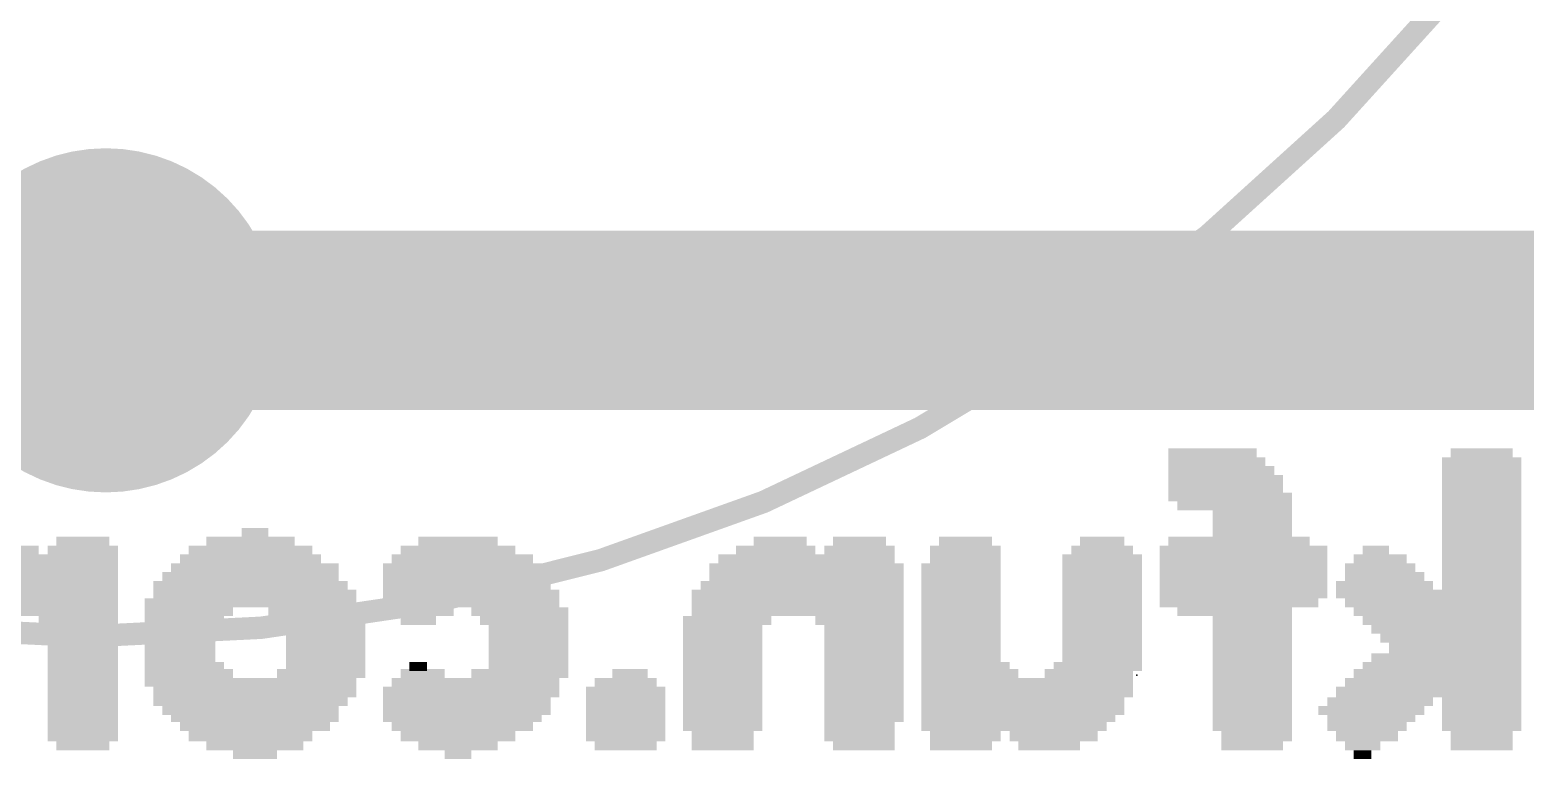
# Model space of a CAD drawing. Extents: x -5 to 107, y -9 to 51.
# Drawn here: x 18.62 to 27.09, y 0.79 to 4.93 of the extents above; entities that cross this region are included whole.
import ezdxf

# ---------------------------------------------------------------- set-up
doc = ezdxf.new("R2010")
doc.units = 0
for name, color, linetype in [('1', 12, 'CONTINUOUS'), ('17', 110, 'CONTINUOUS'), ('22', 40, 'CONTINUOUS'), ('23', 53, 'CONTINUOUS'), ('51', 53, 'CONTINUOUS')]:
    doc.layers.add(name, color=color, linetype=linetype)

# ---------------------------------------------------------------- blocks, each defined once
blk = doc.blocks.new('ROUNDP')
at = {"const_width": 0.5}
blk.add_lwpolyline([(0, -0.25, 1), (0, 0.25, 1), (0, -0.25)], format="xyb", dxfattribs=at)
blk = doc.blocks.new('RECT')
blk.add_solid([(-0.5, -0.5), (0.5, -0.5), (-0.5, 0.5), (0.5, 0.5)])

msp = doc.modelspace()

# ---------------------------------------------------------------- linework, layer by layer
at = {"layer": '1', "const_width": 1.016}
msp.add_lwpolyline([(19.05, 3.28), (28.68, 3.28)], dxfattribs=at)
at = {"layer": '1', "const_width": 0.508}
msp.add_lwpolyline([(19.05, 3.534, 1), (19.05, 3.026)], format="xyb", dxfattribs=at)
at = {"layer": '23'}
msp.add_point((24.892, 1.27), dxfattribs=at)
at = {"layer": '51', "const_width": 0.127}
msp.add_lwpolyline([(18.95, 1.49, 1), (18.95, 21.49, 1), (18.95, 1.49)], format="xyb", dxfattribs=at)

# ---------------------------------------------------------------- block references
at = {"layer": '17', "xscale": 1.95, "yscale": 1.95, "rotation": 180}
msp.add_blockref('ROUNDP', (19.05, 3.28), dxfattribs=at)
msp.add_blockref('ROUNDP', (19.05, 3.28), dxfattribs=at)
at = {"layer": '22', "rotation": 180}
for p, xscale, yscale in [((25.32, 2.529), 0.5, 0.05), ((26.845, 2.529), 0.35, 0.05), ((25.345, 2.479), 0.55, 0.05), ((26.845, 2.479), 0.45, 0.05), ((25.37, 2.429), 0.6, 0.05), ((25.395, 2.379), 0.65, 0.05), ((26.845, 2.429), 0.45, 0.05), ((26.845, 2.379), 0.45, 0.05), ((25.395, 2.329), 0.65, 0.05), ((25.42, 2.279), 0.7, 0.05), ((26.845, 2.329), 0.45, 0.05), ((26.845, 2.279), 0.45, 0.05), ((25.445, 2.229), 0.65, 0.05), ((25.545, 2.179), 0.45, 0.05), ((26.845, 2.229), 0.45, 0.05), ((26.845, 2.179), 0.45, 0.05), ((25.545, 2.129), 0.45, 0.05), ((26.845, 2.129), 0.45, 0.05), ((18.92, 2.029), 0.3, 0.05), ((19.87, 2.029), 0.5, 0.05), ((19.895, 2.079), 0.15, 0.05), ((21.045, 2.029), 0.45, 0.05), ((22.87, 2.029), 0.3, 0.05), ((23.32, 2.029), 0.3, 0.05), ((23.92, 2.029), 0.3, 0.05), ((24.695, 2.029), 0.25, 0.05), ((25.47, 2.029), 0.8, 0.05), ((25.545, 2.079), 0.45, 0.05), ((26.845, 2.079), 0.45, 0.05), ((26.845, 2.029), 0.45, 0.05), ((18.645, 1.929), 0.95, 0.05), ((18.445, 1.979), 0.45, 0.05), ((18.92, 1.979), 0.4, 0.05), ((19.87, 1.929), 0.8, 0.05), ((19.87, 1.979), 0.7, 0.05), ((21.07, 1.929), 0.8, 0.05), ((21.045, 1.979), 0.65, 0.05), ((22.845, 1.979), 0.45, 0.05), ((23.32, 1.979), 0.4, 0.05), ((23.92, 1.979), 0.4, 0.05), ((23.92, 1.929), 0.4, 0.05), ((24.695, 1.929), 0.45, 0.05), ((24.695, 1.979), 0.35, 0.05), ((25.495, 1.979), 0.95, 0.05), ((25.495, 1.929), 0.95, 0.05), ((26.27, 1.929), 0.3, 0.05), ((26.245, 1.979), 0.15, 0.05), ((26.845, 1.979), 0.45, 0.05), ((26.845, 1.929), 0.45, 0.05), ((18.295, 1.879), 1.65, 0.05), ((19.895, 1.879), 0.95, 0.05), ((21.07, 1.879), 0.9, 0.05), ((23.02, 1.879), 1.1, 0.05), ((23.895, 1.879), 0.45, 0.05), ((24.695, 1.879), 0.45, 0.05), ((25.495, 1.879), 0.95, 0.05), ((26.27, 1.879), 0.4, 0.05), ((26.845, 1.879), 0.45, 0.05), ((18.27, 1.829), 1.7, 0.05), ((18.27, 1.779), 1.7, 0.05), ((19.87, 1.779), 1.1, 0.05), ((21.095, 1.829), 0.95, 0.05), ((21.095, 1.779), 0.95, 0.05), ((22.995, 1.779), 1.15, 0.05), ((23.02, 1.829), 1.1, 0.05), ((23.895, 1.829), 0.45, 0.05), ((23.895, 1.779), 0.45, 0.05), ((24.695, 1.829), 0.45, 0.05), ((24.695, 1.779), 0.45, 0.05), ((25.495, 1.829), 0.95, 0.05), ((25.495, 1.779), 0.95, 0.05), ((26.295, 1.779), 0.55, 0.05), ((26.295, 1.829), 0.45, 0.05), ((26.845, 1.829), 0.45, 0.05), ((26.845, 1.779), 0.45, 0.05), ((18.245, 1.679), 1.75, 0.05), ((18.27, 1.729), 1.7, 0.05), ((19.87, 1.679), 1.2, 0.05), ((19.895, 1.729), 1.15, 0.05), ((21.145, 1.679), 0.95, 0.05), ((22.97, 1.729), 1.2, 0.05), ((22.97, 1.679), 1.2, 0.05), ((23.895, 1.729), 0.45, 0.05), ((23.895, 1.679), 0.45, 0.05), ((24.695, 1.729), 0.45, 0.05), ((24.695, 1.679), 0.45, 0.05), ((25.495, 1.729), 0.95, 0.05), ((25.47, 1.679), 0.9, 0.05), ((26.545, 1.729), 1.05, 0.05), ((18.245, 1.629), 1.75, 0.05), ((19.52, 1.629), 0.5, 0.05), ((20.22, 1.629), 0.5, 0.05), ((20.845, 1.629), 0.35, 0.05), ((21.395, 1.629), 0.55, 0.05), ((22.97, 1.629), 1.2, 0.05), ((23.895, 1.629), 0.45, 0.05), ((24.695, 1.629), 0.45, 0.05), ((25.445, 1.629), 0.65, 0.05), ((26.595, 1.629), 0.95, 0.05), ((18.895, 1.579), 0.45, 0.05), ((18.92, 1.529), 0.4, 0.05), ((19.495, 1.579), 0.45, 0.05), ((19.47, 1.529), 0.4, 0.05), ((20.27, 1.579), 0.5, 0.05), ((20.295, 1.529), 0.45, 0.05), ((20.82, 1.579), 0.2, 0.05), ((21.42, 1.579), 0.5, 0.05), ((21.445, 1.529), 0.45, 0.05), ((22.57, 1.579), 0.5, 0.05), ((22.545, 1.529), 0.45, 0.05), ((23.32, 1.579), 0.5, 0.05), ((23.345, 1.529), 0.45, 0.05), ((23.895, 1.579), 0.45, 0.05), ((23.895, 1.529), 0.45, 0.05), ((24.695, 1.579), 0.45, 0.05), ((24.695, 1.529), 0.45, 0.05), ((25.545, 1.579), 0.45, 0.05), ((25.545, 1.529), 0.45, 0.05), ((26.62, 1.579), 0.9, 0.05), ((26.645, 1.529), 0.85, 0.05), ((18.92, 1.479), 0.4, 0.05), ((18.92, 1.424), 0.4, 0.06), ((19.47, 1.479), 0.4, 0.05), ((19.47, 1.424), 0.4, 0.06), ((20.295, 1.479), 0.45, 0.05), ((20.295, 1.424), 0.45, 0.06), ((21.445, 1.479), 0.45, 0.05), ((21.445, 1.424), 0.45, 0.06), ((22.545, 1.479), 0.45, 0.05), ((22.545, 1.424), 0.45, 0.06), ((23.345, 1.479), 0.45, 0.05), ((23.345, 1.424), 0.45, 0.06), ((23.895, 1.479), 0.45, 0.05), ((23.895, 1.424), 0.45, 0.06), ((24.695, 1.479), 0.45, 0.05), ((24.695, 1.424), 0.45, 0.06), ((25.545, 1.479), 0.45, 0.05), ((25.545, 1.424), 0.45, 0.06), ((26.67, 1.479), 0.8, 0.05), ((26.695, 1.424), 0.75, 0.06), ((18.92, 1.369), 0.4, 0.05), ((19.47, 1.369), 0.4, 0.05), ((20.295, 1.369), 0.45, 0.05), ((21.445, 1.369), 0.45, 0.05), ((22.545, 1.369), 0.45, 0.05), ((23.345, 1.369), 0.45, 0.05), ((23.895, 1.369), 0.45, 0.05), ((24.695, 1.369), 0.45, 0.05), ((25.545, 1.369), 0.45, 0.05), ((26.645, 1.369), 0.85, 0.05), ((18.92, 1.319), 0.4, 0.05), ((18.92, 1.279), 0.4, 0.05), ((19.495, 1.319), 0.45, 0.05), ((19.52, 1.279), 0.5, 0.05), ((20.27, 1.279), 0.5, 0.05), ((20.295, 1.319), 0.45, 0.05), ((20.845, 1.279), 0.25, 0.05), ((20.82, 1.319), 0.1, 0.05), ((21.395, 1.279), 0.55, 0.05), ((21.445, 1.319), 0.45, 0.05), ((22.02, 1.279), 0.2, 0.05), ((22.545, 1.319), 0.45, 0.05), ((22.545, 1.279), 0.45, 0.05), ((23.345, 1.319), 0.45, 0.05), ((23.345, 1.279), 0.45, 0.05), ((23.92, 1.319), 0.5, 0.05), ((23.945, 1.279), 0.55, 0.05), ((24.62, 1.279), 0.5, 0.05), ((24.67, 1.319), 0.5, 0.05), ((25.545, 1.319), 0.45, 0.05), ((25.545, 1.279), 0.45, 0.05), ((26.595, 1.279), 0.95, 0.05), ((26.62, 1.319), 0.9, 0.05), ((18.92, 1.229), 0.4, 0.05), ((18.92, 1.174), 0.4, 0.06), ((19.87, 1.229), 1.2, 0.05), ((19.895, 1.174), 1.15, 0.06), ((21.145, 1.229), 0.95, 0.05), ((21.995, 1.174), 0.45, 0.06), ((21.995, 1.229), 0.35, 0.05), ((22.545, 1.229), 0.45, 0.05), ((22.545, 1.174), 0.45, 0.06), ((23.345, 1.229), 0.45, 0.05), ((23.345, 1.174), 0.45, 0.06), ((24.27, 1.229), 1.2, 0.05), ((24.27, 1.174), 1.2, 0.06), ((25.545, 1.229), 0.45, 0.05), ((25.545, 1.174), 0.45, 0.06), ((26.545, 1.174), 1.05, 0.06), ((18.92, 1.119), 0.4, 0.05), ((19.87, 1.119), 1.1, 0.05), ((21.095, 1.119), 0.95, 0.05), ((21.995, 1.119), 0.45, 0.05), ((22.545, 1.119), 0.45, 0.05), ((23.345, 1.119), 0.45, 0.05), ((24.245, 1.119), 1.15, 0.05), ((25.545, 1.119), 0.45, 0.05), ((26.27, 1.119), 0.6, 0.05), ((26.845, 1.119), 0.45, 0.05), ((18.92, 1.069), 0.4, 0.05), ((18.92, 1.029), 0.4, 0.05), ((19.895, 1.029), 0.95, 0.05), ((21.095, 1.069), 0.95, 0.05), ((21.07, 1.029), 0.9, 0.05), ((21.995, 1.069), 0.45, 0.05), ((21.995, 1.029), 0.45, 0.05), ((22.545, 1.069), 0.45, 0.05), ((22.545, 1.029), 0.45, 0.05), ((23.345, 1.069), 0.45, 0.05), ((23.345, 1.029), 0.45, 0.05), ((24.245, 1.069), 1.15, 0.05), ((24.22, 1.029), 1.1, 0.05), ((25.545, 1.069), 0.45, 0.05), ((25.545, 1.029), 0.45, 0.05), ((26.22, 1.069), 0.6, 0.05), ((26.22, 1.029), 0.5, 0.05), ((26.845, 1.069), 0.45, 0.05), ((26.845, 1.029), 0.45, 0.05), ((18.92, 0.979), 0.4, 0.05), ((18.92, 0.924), 0.4, 0.06), ((19.895, 0.979), 0.85, 0.05), ((19.87, 0.924), 0.7, 0.06), ((21.07, 0.979), 0.8, 0.05), ((21.045, 0.924), 0.65, 0.06), ((21.995, 0.979), 0.45, 0.05), ((21.995, 0.924), 0.45, 0.06), ((22.545, 0.979), 0.45, 0.05), ((22.545, 0.924), 0.35, 0.06), ((23.32, 0.979), 0.4, 0.05), ((23.32, 0.924), 0.4, 0.06), ((24.195, 0.979), 1.05, 0.05), ((23.92, 0.924), 0.4, 0.06), ((24.42, 0.924), 0.5, 0.06), ((25.545, 0.979), 0.45, 0.05), ((25.57, 0.924), 0.4, 0.06), ((26.195, 0.979), 0.45, 0.05), ((26.195, 0.924), 0.35, 0.06), ((26.845, 0.979), 0.45, 0.05), ((26.845, 0.924), 0.35, 0.06), ((18.92, 0.869), 0.3, 0.05), ((19.895, 0.869), 0.55, 0.05), ((21.045, 0.869), 0.45, 0.05), ((21.995, 0.869), 0.35, 0.05), ((22.545, 0.869), 0.35, 0.05), ((23.345, 0.869), 0.35, 0.05), ((23.895, 0.869), 0.35, 0.05), ((24.395, 0.869), 0.35, 0.05), ((25.545, 0.869), 0.35, 0.05), ((26.17, 0.869), 0.2, 0.05), ((26.845, 0.869), 0.35, 0.05), ((19.895, 0.819), 0.25, 0.05), ((21.045, 0.819), 0.15, 0.05), ((26.17, 0.819), 0.1, 0.05)]:
    msp.add_blockref('RECT', p, dxfattribs=dict(at, xscale=xscale, yscale=yscale))
for p, yscale in [((23.02, 1.929), 0.05), ((19.87, 1.829), 0.05), ((21.12, 1.729), 0.05), ((26.57, 1.679), 0.05), ((21.12, 1.174), 0.06), ((26.57, 1.229), 0.05), ((19.87, 1.069), 0.05)]:
    msp.add_blockref('RECT', p, dxfattribs=dict(at, yscale=yscale))

doc.saveas('drawing.dxf')
